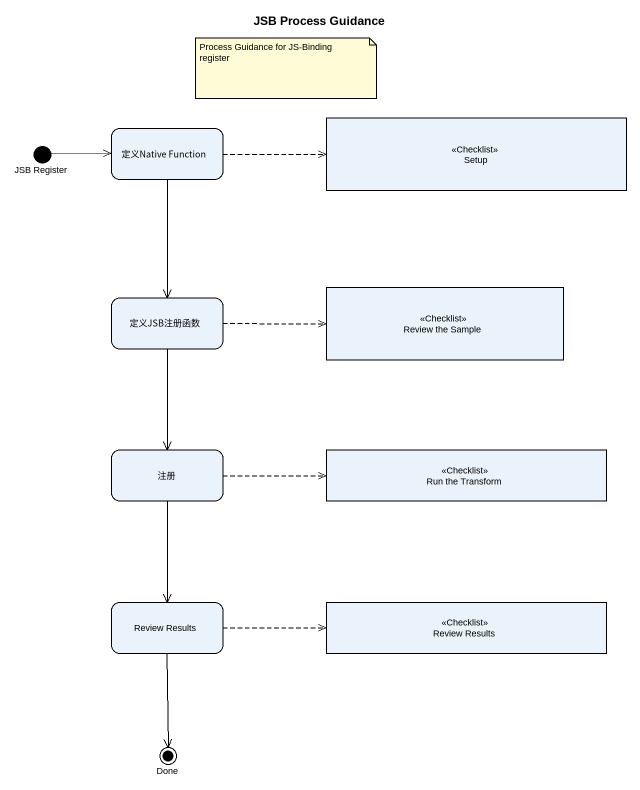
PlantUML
@startuml
title JSB Process Guidance
hide empty description
state "定义Native Function" as 定义Native_Function
state Setup <<Checklist>>
state "JSB Register" as JSB_Register <<start>>
state 定义JSB注册函数
state "Review the Sample" as Review_the_Sample <<Checklist>>
state 注册
state "Run the Transform" as Run_the_Transform <<Checklist>>
state "Review Results" as Review_Results
state "Review Results" as Review_Results_2 <<Checklist>>
state Done <<end>>
定义Native_Function -right[dashed]-> Setup
定义Native_Function --> 定义JSB注册函数
JSB_Register -right-> 定义Native_Function
定义JSB注册函数 -right[dashed]-> Review_the_Sample
定义JSB注册函数 --> 注册
注册 -right[dashed]-> Run_the_Transform
注册 --> Review_Results
Review_Results -right[dashed]-> Review_Results_2
Review_Results --> Done
note as N1
  Process Guidance for JS-Binding register
end note
@enduml
